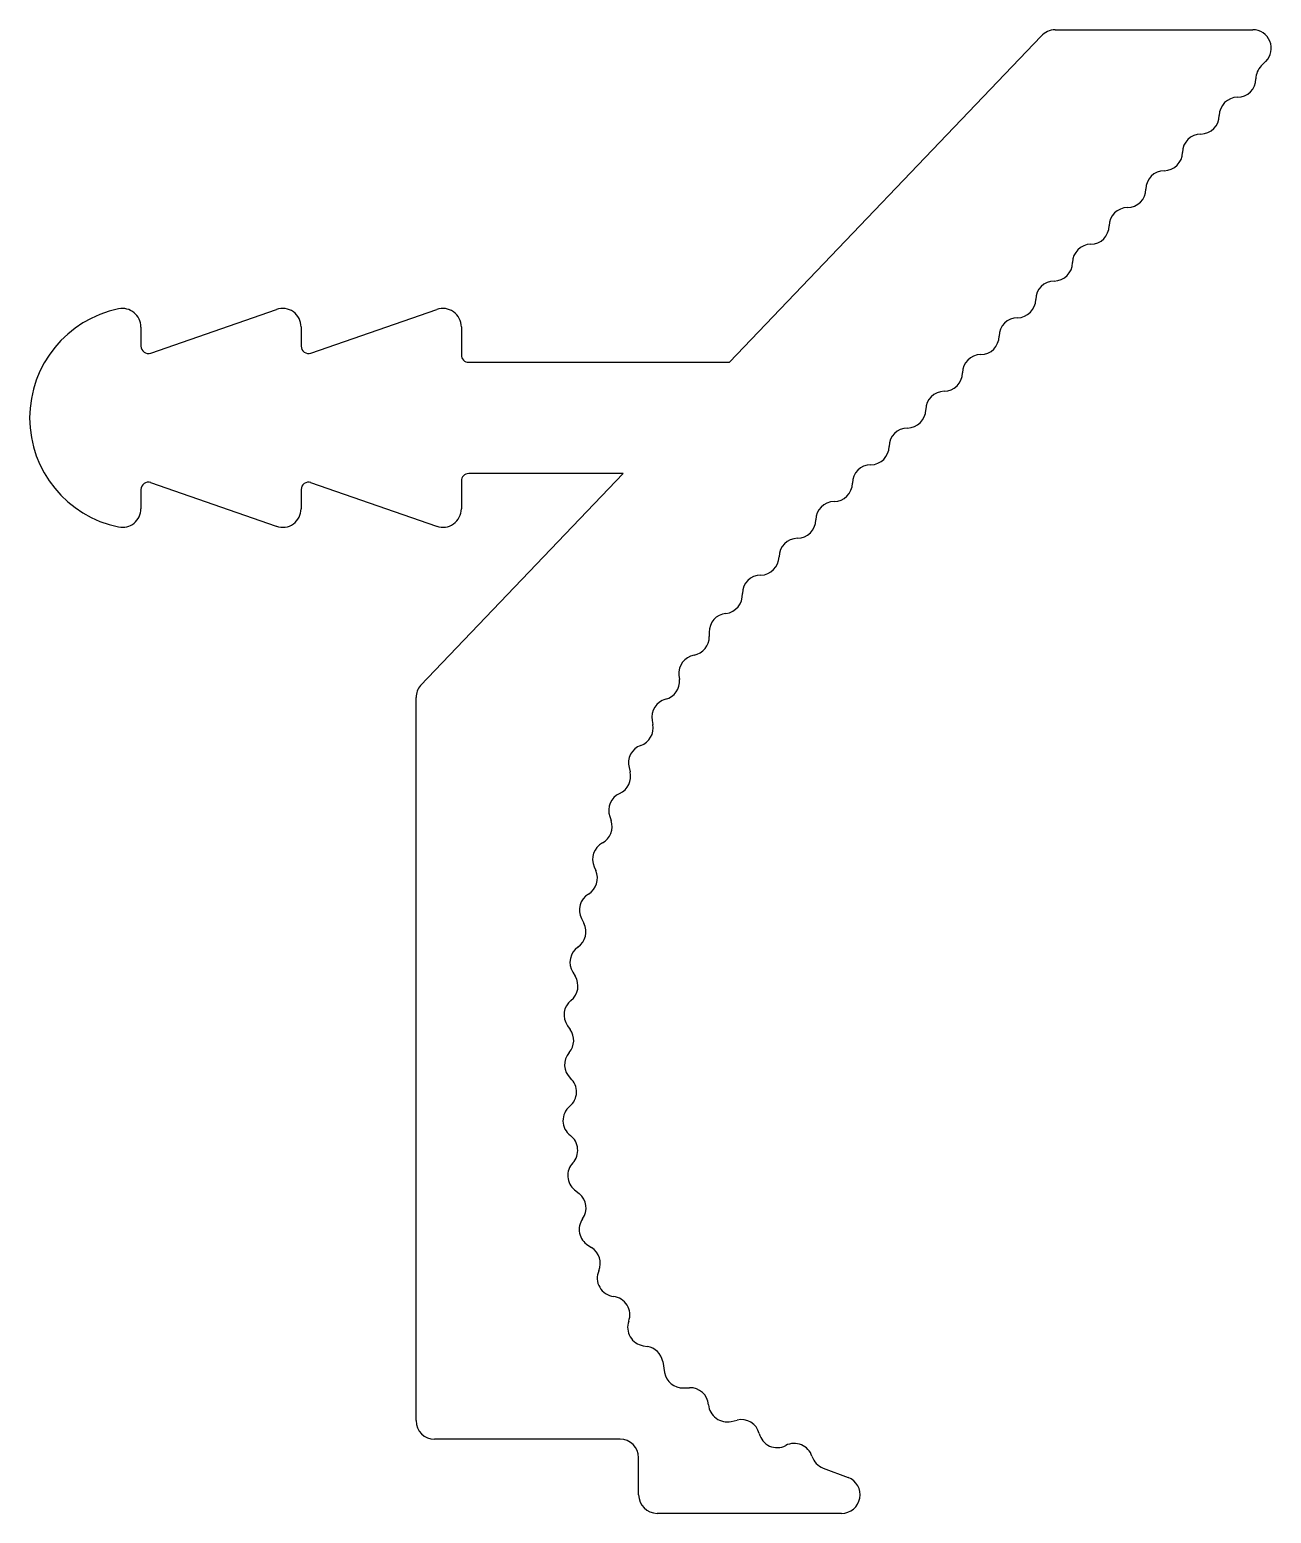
# Model space of a CAD drawing. Extents: x 293 to 309.7, y 558.4 to 578.4.
import ezdxf

# ---------------------------------------------------------------- set-up
doc = ezdxf.new("R2010")
doc.units = 0
doc.layers.get('0').update_dxf_attribs({"linetype": 'CONTINUOUS'})

msp = doc.modelspace()

# ---------------------------------------------------------------- linework, layer by layer
for p, q in [((306.795, 578.421), (309.458, 578.421)), ((302.403, 573.938), (306.604, 578.333)), ((309.635, 577.995), (309.573, 577.933)), ((294.602, 574.061), (296.297, 574.65)), ((296.762, 574.061), (298.457, 574.65)), ((294.469, 574.413), (294.469, 574.156)), ((296.629, 574.414), (296.629, 574.156)), ((298.789, 574.414), (298.789, 574.038)), ((298.889, 573.938), (302.403, 573.938)), ((298.239, 569.582), (300.969, 572.438)), ((300.969, 572.438), (298.889, 572.438)), ((294.469, 572.221), (294.469, 571.963)), ((296.297, 571.726), (294.602, 572.315)), ((296.629, 572.221), (296.629, 571.963)), ((298.457, 571.726), (296.762, 572.315)), ((298.789, 572.338), (298.789, 571.963)), ((302.13, 570.299), (302.131, 570.241)), ((301.722, 569.719), (301.728, 569.662)), ((298.179, 559.671), (298.179, 569.42)), ((301.361, 569.11), (301.372, 569.053)), ((301.05, 568.474), (301.064, 568.418)), ((300.789, 567.815), (300.807, 567.761)), ((300.58, 567.138), (300.603, 567.085)), ((300.407, 566.438), (300.44, 566.376)), ((300.29, 565.717), (300.323, 565.663)), ((300.22, 564.995), (300.257, 564.943)), ((300.316, 562.781), (300.378, 562.731)), ((300.496, 562.035), (300.545, 562.004)), ((301.241, 560.681), (301.297, 560.672)), ((301.503, 560.469), (301.529, 560.318)), ((301.784, 560.113), (301.864, 560.115)), ((302.427, 559.661), (302.506, 559.679)), ((300.929, 559.421), (298.429, 559.421)), ((301.179, 558.671), (301.179, 559.171)), ((303.666, 559.032), (304.003, 558.906)), ((303.915, 558.421), (301.429, 558.421))]:
    msp.add_line(p, q)
for centre, radius, start, end in [((306.795, 578.171), 0.25, 90, 139.6355), ((309.458, 578.171), 0.25, 315.0571, 90), ((309.75, 577.756), 0.25, 135.0571, 179.4841), ((309.25, 577.761), 0.25, 270.6301, 359.4841), ((309.256, 577.261), 0.25, 90.6301, 179.4841), ((308.756, 577.265), 0.25, 270.6301, 359.4841), ((308.761, 576.765), 0.25, 90.6301, 179.4841), ((308.261, 576.77), 0.25, 270.6301, 359.4841), ((308.267, 576.27), 0.25, 90.6301, 179.4841), ((307.767, 576.274), 0.25, 270.6301, 359.4841), ((307.772, 575.774), 0.25, 90.6301, 179.4841), ((307.272, 575.779), 0.25, 270.6301, 359.4841), ((307.278, 575.279), 0.25, 90.6301, 179.4841), ((306.778, 575.283), 0.25, 270.6301, 359.4841), ((306.783, 574.783), 0.25, 90.6301, 179.4841), ((294.469, 573.188), 1.5, 101.537, 258.463), ((294.219, 574.413), 0.25, 0, 101.537), ((296.379, 574.414), 0.25, 0, 109.1481), ((298.539, 574.414), 0.25, 0, 109.1481), ((306.283, 574.788), 0.25, 270.6301, 359.4841), ((306.289, 574.288), 0.25, 90.6301, 179.4841), ((305.789, 574.292), 0.25, 270.6301, 359.4841), ((294.569, 574.156), 0.1, 180, 289.1481), ((296.729, 574.156), 0.1, 180, 289.1481), ((298.889, 574.038), 0.1, 180, 270), ((305.794, 573.792), 0.25, 90.6301, 179.4841), ((305.294, 573.797), 0.25, 270.6301, 359.4841), ((305.3, 573.297), 0.25, 90.6301, 179.4841), ((304.8, 573.301), 0.25, 270.6301, 359.4841), ((304.805, 572.801), 0.25, 90.6301, 179.4841), ((304.306, 572.806), 0.25, 270.6301, 359.4841), ((298.889, 572.338), 0.1, 90, 180), ((304.311, 572.306), 0.25, 90.6301, 179.4841), ((294.569, 572.221), 0.1, 70.8519, 180), ((296.729, 572.221), 0.1, 70.8519, 180), ((303.811, 572.31), 0.25, 270.6301, 359.4841), ((303.817, 571.81), 0.25, 90.6301, 179.4841), ((294.219, 571.963), 0.25, 258.463, 0), ((296.379, 571.963), 0.25, 250.8519, 0), ((298.539, 571.963), 0.25, 250.8519, 0), ((303.317, 571.815), 0.25, 270.6301, 359.4841), ((303.322, 571.315), 0.25, 90.6301, 179.4841), ((302.822, 571.319), 0.25, 270.6301, 359.4841), ((302.828, 570.82), 0.25, 90.6301, 179.4841), ((302.328, 570.801), 0.25, 275.872, 4.726), ((302.38, 570.304), 0.25, 95.872, 181.1935), ((301.881, 570.236), 0.25, 280.372, 1.1935), ((301.971, 569.744), 0.25, 100.372, 185.6935), ((301.479, 569.637), 0.25, 284.872, 5.6935), ((298.429, 569.42), 0.25, 139.6355, 180), ((301.607, 569.154), 0.25, 104.872, 190.1935), ((301.125, 569.009), 0.25, 289.372, 10.1935), ((301.291, 568.537), 0.25, 109.372, 194.6935), ((300.822, 568.354), 0.25, 293.872, 14.6935), ((301.025, 567.897), 0.25, 113.872, 199.1935), ((300.571, 567.678), 0.25, 298.372, 19.1935), ((300.809, 567.238), 0.25, 118.372, 203.6935), ((300.374, 566.985), 0.25, 300.5721, 23.6935), ((300.629, 566.554), 0.25, 120.5721, 207.6935), ((300.218, 566.26), 0.25, 304.6224, 27.6935), ((300.503, 565.848), 0.25, 124.6224, 211.6935), ((300.111, 565.531), 0.25, 308.6224, 31.6935), ((300.423, 565.141), 0.25, 128.6224, 215.6935), ((300.054, 564.797), 0.25, 319.0224, 35.6935), ((300.431, 564.469), 0.25, 139.0224, 227.3009), ((300.092, 564.102), 0.25, 309.3553, 47.3009), ((300.409, 563.715), 0.25, 129.3553, 232.9094), ((300.108, 563.316), 0.25, 317.0127, 52.9094), ((300.474, 562.975), 0.25, 137.0127, 230.8935), ((300.22, 562.537), 0.25, 324.5683, 50.8935), ((300.628, 562.247), 0.25, 144.5683, 238.0935), ((300.412, 561.792), 0.25, 336.402, 58.0935), ((300.871, 561.592), 0.25, 156.402, 263.095), ((300.81, 561.096), 0.25, 340.3649, 83.095), ((301.281, 560.928), 0.25, 160.3649, 260.5935), ((301.257, 560.425), 0.25, 10.1355, 80.5935), ((301.776, 560.362), 0.25, 190.1355, 271.8435), ((301.872, 559.865), 0.25, 4.5081, 91.8435), ((302.371, 559.905), 0.25, 184.5081, 283.0935), ((298.429, 559.671), 0.25, 180, 270), ((302.562, 559.436), 0.25, 14.0815, 103.0935), ((300.929, 559.171), 0.25, 0, 90), ((303.047, 559.557), 0.25, 194.0815, 297.4469), ((303.278, 559.114), 0.25, 17.7433, 117.4469), ((303.754, 559.266), 0.25, 197.7433, 249.4178), ((303.915, 558.671), 0.25, 270, 69.4178), ((301.429, 558.671), 0.25, 180, 270)]:
    msp.add_arc(centre, radius, start, end)

doc.saveas('drawing.dxf')
